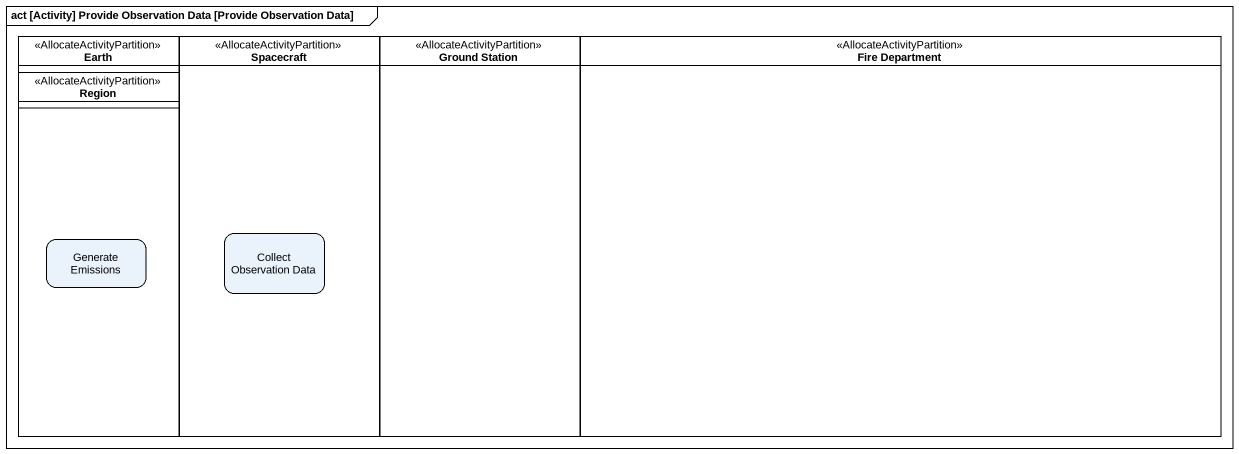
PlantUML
@startuml
mainframe act [Activity] Provide Observation Data [Provide Observation Data]
hide empty description
state Earth <<AllocateActivityPartition>> {
  state Region <<AllocateActivityPartition>>
  state "Generate Emissions" as Generate_Emissions
}
state Spacecraft <<AllocateActivityPartition>> {
  state "Collect Observation Data" as Collect_Observation_Data
}
state "Ground Station" as Ground_Station <<AllocateActivityPartition>>
state "Fire Department" as Fire_Department <<AllocateActivityPartition>>
@enduml
